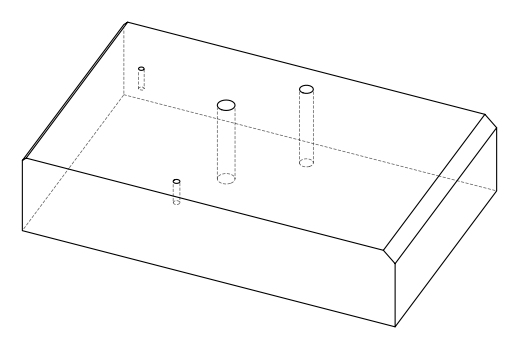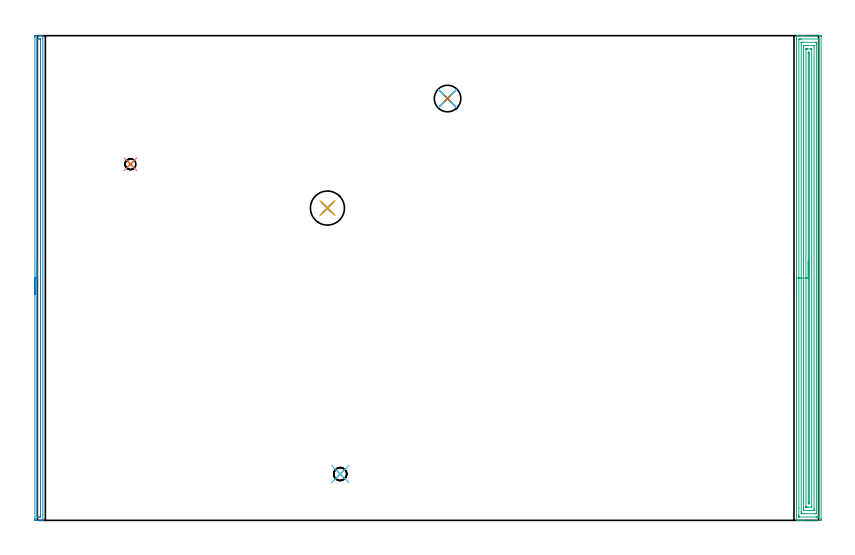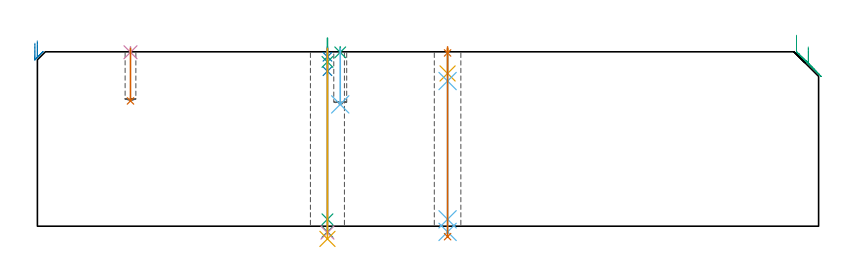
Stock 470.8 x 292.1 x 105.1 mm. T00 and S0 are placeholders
(PLAN: 15 operations, 10 tool changes, 22 min)
(1 SPOT_DRILL | STEP1HOLE | NXT0321_9005460120000 | 0.03 min | 4 mm3)
(2 SPOT_DRILL_1 | STEP1HOLE_1 | NXT0321_9005460120000 | 0.05 min | 182 mm3)
(3 SPOT_DRILL_2 | STEP1POCKET | NXT0321_9005460120000 | 0.03 min | 0 mm3)
(4 SPOT_DRILL_3 | STEP1POCKET_1 | NXT0321_9005460120000 | 0.03 min | 0 mm3)
(5 DRILL_BLIND_HOLE_INTO_CENTER | STEP1HOLE | NXT0301_058 | 0.06 min | 705 mm3)
(6 GUN_DRILL_THROUGH_HOLE | STEP1HOLE | UGT0307_005 | 0.53 min | 4989 mm3)
(7 DRILL_TO_ENLARGE_THROUGH_HOLE | STEP1HOLE | UGT0301_006 | 0.46 min | 15377 mm3)
(8 DRILL_BLIND_HOLE_INTO_CENTER_1 | STEP1HOLE_1 | NXT0301_049 | 0.06 min | 409 mm3)
(9 GUN_DRILL_THROUGH_HOLE_1 | STEP1HOLE_1 | UGT0307_005 | 0.56 min | 5119 mm3)
(10 DRILL_TO_ENLARGE_THROUGH_HOLE_1 | STEP1HOLE_1 | NXT0301_101 | 0.45 min | 8187 mm3)
(11 DRILL_TO_ENLARGE_THROUGH_HOLE_2 | STEP1HOLE_1 | UGT0301_050 | 0.46 min | 20735 mm3)
(12 DRILL_BLIND_HOLE_INTO_CENTER_2 | STEP1POCKET | NXT0301_049 | 0.14 min | 1455 mm3)
(13 DRILL_BLIND_HOLE_INTO_CENTER_3 | STEP1POCKET_1 | NXT0301_036 | 0.13 min | 942 mm3)
(14 AREA_MILL | FG_CHAMFER_SURFACE | UGT0205_001 | 4.85 min | 3364 mm3)
(15 AREA_MILL_1 | FG_CHAMFER_SURFACE_1 | UGT0205_001 | 14.23 min | 31985 mm3)
(TOOL NXT0321_9005460120000 | NC Spot Drill, 142deg, 12mm, Carbide, Uncoated | D12 PA142 FL30 Z2)
(TOOL NXT0301_058 | Carbide Drill 8.7mm [860.1-0870-026A1-MM 2214] | D8.7 PA140 FL47 Z2)
(TOOL UGT0307_005 | Gun Drill 8.3 mm | D8.3 PA130 FL24 Z1)
(TOOL UGT0301_006 | Twist Drill 16 mm | D16 PA118 FL120 Z2)
(TOOL NXT0301_049 | Carbide Drill 7.8mm [860.1-0780-039A1-MM 2214] | D7.8 PA140 FL53 Z2)
(TOOL NXT0301_101 | Carbide Drill 13mm [860.1-1300-104A1-MM 2214] | D13 PA140 FL123 Z2)
(TOOL UGT0301_050 | Twist Drill 20.5 mm | D20.5 PA118 FL145 Z2)
(TOOL NXT0301_036 | Carbide Drill 6.5mm [860.1-0650-033A1-MM 2214] | D6.5 PA140 FL53 Z2)
(TOOL UGT0205_001 | Chamfer Mill 20 x 3 x 45 deg. | D20 FL50 Z2)
(OP 1 SPOT_DRILL)
G17 G21 G94 G90
T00 M6
G54
G17 G0 G90 X247.2 Y254.2 S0 M3
G43 Z115.1 H0
G94 G81 G98 Z104.411 F250. R108.1
G80
M5
M2
(OP 2 SPOT_DRILL_1)
G17 G21 G94 G90
T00 M6
G54
G17 G0 G90 X174.8 Y188.2 S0 M3
G43 Z115.1 H0
G94 G81 G98 Z102.1 F250. R108.1
G80
M5
M2
(OP 3 SPOT_DRILL_2)
G17 G21 G94 G90
T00 M6
G54
G17 G0 G90 X182.5 Y27.9 S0 M3
G43 Z115.1 H0
G94 G81 G98 Z104.764 F250. R108.1
G80
M5
M2
(OP 4 SPOT_DRILL_3)
G17 G21 G94 G90
T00 M6
G54
G17 G0 G90 X56.1 Y214.6 S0 M3
G43 Z115.1 H0
G94 G81 G98 Z104.82 F250. R108.1
G80
M5
M2
(OP 5 DRILL_BLIND_HOLE_INTO_CENTER)
G17 G21 G94 G90
T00 M6
G54
G17 G0 G90 X247.2 Y254.2 S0 M3
G43 Z115.1 H1
G94 G81 G98 Z92.05 F250. R107.1
G80
M5
M2
(OP 6 GUN_DRILL_THROUGH_HOLE)
G17 G21 G94 G90
T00 M6
G54
G17 G0 G90 X247.2 Y254.2 M8
G43 Z115.1 H0
Z103.76
S716 M3
G94 G1 Z87.475 F125. M26
G4 X.084
Z4.15 F250.
G4 X.084
Z-3.435 F125.
G4 X.084
M5
M9
G0 Z103.76
Z115.1
M2
(OP 7 DRILL_TO_ENLARGE_THROUGH_HOLE)
G17 G21 G94 G90
T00 M6
G54
G17 G0 G90 X247.2 Y254.2 S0 M3
G43 Z115.1 H0
G94 G73 G98 Z-6.307 F250. Q15.915 R107.1
G80
M5
M2
(OP 8 DRILL_BLIND_HOLE_INTO_CENTER_1)
G17 G21 G94 G90
T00 M6
G54
G17 G0 G90 X174.8 Y188.2 S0 M3
G43 Z115.1 H1
G94 G81 G98 Z93.4 F250. R107.1
G80
M5
M2
(OP 9 GUN_DRILL_THROUGH_HOLE_1)
G17 G21 G94 G90
T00 M6
G54
G17 G0 G90 X174.8 Y188.2 M8
G43 Z115.1 H0
Z113.396
S716 M3
G94 G1 Z99.015 F125. M26
G4 X.084
Z4.15 F250.
G4 X.084
Z-3.435 F125.
G4 X.084
M5
M9
G0 Z113.396
Z115.1
M2
(OP 10 DRILL_TO_ENLARGE_THROUGH_HOLE_1)
G17 G21 G94 G90
T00 M6
G54
G17 G0 G90 X174.8 Y188.2 S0 M3
G43 Z115.1 H1
G94 G73 G98 Z-3.866 F250. Q12.107 R107.1
G80
M5
M2
(OP 11 DRILL_TO_ENLARGE_THROUGH_HOLE_2)
G17 G21 G94 G90
T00 M6
G54
G17 G0 G90 X174.8 Y188.2 S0 M3
G43 Z115.1 H0
G94 G73 G98 Z-7.659 F250. Q18.793 R107.1
G80
M5
M2
(OP 12 DRILL_BLIND_HOLE_INTO_CENTER_2)
G17 G21 G94 G90
T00 M6
G54
G17 G0 G90 X182.5 Y27.9 S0 M3
G43 Z115.1 H1
G94 G81 G98 Z73.4 F250. R107.1
G80
M5
M2
(OP 13 DRILL_BLIND_HOLE_INTO_CENTER_3)
G17 G21 G94 G90
T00 M6
G54
G17 G0 G90 X56.1 Y214.6 S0 M3
G43 Z115.1 H1
G94 G81 G98 Z75.5 F250. R107.1
G80
M5
M2
(OP 14 AREA_MILL)
G17 G21 G94 G90
T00 M6
G54
G17 G0 G90 X-1.5 Y136.05 S1061 M3
G43 Z115.1 H0
Z110.3
G94 G1 Y136.088 Z109.428 F250.
Y136.202 Z108.564
Y136.391 Z107.712
Y136.653 Z106.88
Y136.987 Z106.074
Y137.39 Z105.3
Y137.858 Z104.564
Y138.39 Z103.872
Y138.979 Z103.229
Y139.622 Z102.64
Y140.314 Z102.109
Y141.05 Z101.64
Y141.824 Z101.237
Y142.63 Z100.903
Y143.462 Z100.641
Y144.314 Z100.452
Y145.178 Z100.338
Y146.05 Z100.3
Y291.218
X-1.498 Y291.497 Z100.302
X-1.491 Y292.093 Z100.305
X-1.486 Y292.096 Z100.31
X-0.886 Y292.1 Z100.909
X-0.597 Z101.198
X0.007 Z101.801
X0.585 Z102.382
X0.9 Z102.696
X1.478 Z103.274
X1.793 Z103.588
X2.423 Z104.222
X2.867 Z104.667
X3.244 Y292.093 Z105.035
X3.298 Y292.09 Z105.088
X3.3 Y291.942 Z105.1
Y0.157
X3.297 Y0.008 Z105.088
X3.292 Y0.007 Z105.083
X3.242 Y0.004 Z105.034
X2.867 Y0. Z104.667
X2.423 Z104.222
X1.793 Z103.588
X0.585 Z102.382
X0.007 Z101.801
X-1.145 Y0.001 Z100.651
X-1.486 Y0.004 Z100.31
X-1.491 Y0.007 Z100.305
X-1.497 Y0.603 Z100.303
X-1.5 Y1.217 Z100.3
Y146.05
X-0.086 Z101.714
X-0.085 Y289.804 Z101.715
X-0.084 Y289.897 Z101.716
X-0.079 Y290.073 Z101.721
X0.007 Y290.09 Z101.807
X0.513 Y290.099 Z102.313
X0.9 Y290.1 Z102.7
X1.405 Z103.205
X1.793 Y290.098 Z103.593
X1.848 Y290.095 Z103.648
X1.876 Y290.091 Z103.676
X1.88 Y289.989 Z103.68
X1.885 Y289.804 Z103.685
Y2.296
X1.884 Y2.203 Z103.684
X1.879 Y2.027 Z103.679
X1.793 Y2.01 Z103.593
X1.287 Y2.001 Z103.087
X0.9 Y2. Z102.7
X0.395 Z102.195
X0.007 Y2.002 Z101.807
X-0.048 Y2.005 Z101.752
X-0.076 Y2.009 Z101.724
X-0.081 Y2.111 Z101.719
X-0.085 Y2.295 Z101.715
X-0.086 Y146.05 Z101.714
Y146.922 Z101.752
Y147.786 Z101.866
Y148.638 Z102.055
Y149.47 Z102.317
Y150.276 Z102.651
Y151.05 Z103.054
Y151.786 Z103.523
Y152.478 Z104.054
Y153.121 Z104.643
Y153.71 Z105.286
Y154.242 Z105.979
Y154.71 Z106.714
Y155.113 Z107.488
Y155.447 Z108.294
Y155.709 Z109.126
Y155.898 Z109.978
Y156.012 Z110.843
Y156.05 Z111.714
G0 Z115.1
M5
M2
(OP 15 AREA_MILL_1)
G17 G21 G94 G90
T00 M6
G54
G17 G0 G90 X457.5 Y136.05 S1061 M3
G43 Z115.1 H0
G94 G1 Y136.088 Z114.228 F250.
Y136.202 Z113.363
Y136.391 Z112.512
Y136.653 Z111.68
Y136.987 Z110.874
Y137.39 Z110.1
Y137.858 Z109.364
Y138.39 Z108.672
Y138.979 Z108.029
Y139.622 Z107.44
Y140.314 Z106.908
Y141.05 Z106.44
Y141.824 Z106.037
Y142.63 Z105.703
Y143.462 Z105.441
Y144.314 Z105.252
Y145.178 Z105.138
Y146.05 Z105.1
Y291.943
X457.502 Y292.09 Z105.088
X457.634 Y292.097 Z104.959
X457.772 Y292.1 Z104.827
X458.144 Z104.455
X458.763 Z103.832
X460.825 Z101.772
X461.393 Z101.202
X461.986 Z100.61
X471.914 Z90.683
X472.201 Y292.097 Z90.396
X472.292 Y292.09 Z90.305
X472.299 Y291.997 Z90.299
X472.3 Y291.497 Z90.3
Y1.103
X472.299 Y0.603 Z90.301
X472.296 Y0.215 Z90.302
X472.292 Y0.01 Z90.305
X471.914 Y0. Z90.683
X461.393 Z101.202
X459.948 Z102.648
X458.763 Z103.832
X457.772 Z104.827
X457.635 Y0.001 Z104.957
X457.593 Y0.002 Z104.998
X457.503 Y0.01 Z105.088
X457.5 Y0.157 Z105.1
Y146.05
X458.914 Z103.686
X458.915 Y289.557 Z103.685
X458.916 Y289.712 Z103.684
X458.921 Y290.071 Z103.679
X459.267 Y290.091 Z103.333
X459.639 Y290.097 Z102.961
X460.135 Y290.1 Z102.465
X460.516 Z102.084
X470.656 Z91.944
X470.821 Y290.097 Z91.779
X470.849 Y290.095 Z91.751
X470.874 Y290.091 Z91.726
X470.879 Y290.057 Z91.721
X470.884 Y289.868 Z91.716
X470.885 Y289.712 Z91.715
X470.886 Y288.974 Z91.714
Y283.671
X470.885 Y2.543 Z91.715
X470.884 Y2.388 Z91.716
X470.879 Y2.029 Z91.721
X470.533 Y2.009 Z92.067
X470.161 Y2.003 Z92.439
X469.665 Y2. Z92.935
X469.284 Z93.316
X459.143 Z103.457
X458.979 Y2.003 Z103.621
X458.951 Y2.005 Z103.649
X458.926 Y2.009 Z103.674
X458.921 Y2.043 Z103.679
X458.917 Y2.231 Z103.683
X458.915 Y2.388 Z103.685
X458.914 Y3.126 Z103.686
Y7.592
Y146.05
X460.328 Z102.272
X460.329 Y287.927 Z102.271
X460.33 Y288.023 Z102.27
X460.333 Y288.069 Z102.267
X460.335 Y288.086 Z102.265
X460.354 Y288.092 Z102.246
X460.516 Y288.096 Z102.084
X461.223 Y288.1 Z101.377
X461.393 Z101.207
X469.115 Y288.099 Z93.485
X469.284 Y288.095 Z93.316
X469.447 Y288.09 Z93.153
X469.465 Y287.927 Z93.135
X469.467 Y287.74 Z93.133
X469.471 Y287.035 Z93.129
Y286.844
Y4.173
X469.47 Y4.077 Z93.13
X469.467 Y4.031 Z93.133
X469.465 Y4.014 Z93.135
X469.446 Y4.008 Z93.154
X469.284 Y4.004 Z93.316
X468.577 Y4. Z94.023
X468.407 Z94.193
X460.685 Y4.001 Z101.915
X460.516 Y4.005 Z102.084
X460.353 Y4.01 Z102.247
X460.335 Y4.173 Z102.265
X460.333 Y4.36 Z102.267
X460.329 Y5.065 Z102.271
Y5.256
X460.328 Y146.05 Z102.272
X461.743 Z100.857
Y285.25
X461.746 Y285.784 Z100.854
X461.75 Y285.965 Z100.85
X461.755 Y286.09 Z100.845
X462.312 Y286.1 Z100.288
X464.023 Z98.577
X467.572 Z95.028
X467.946 Y286.094 Z94.654
X468.038 Y286.09 Z94.562
X468.051 Y286.086 Z94.549
X468.053 Y286.073 Z94.547
X468.056 Y286.041 Z94.544
X468.057 Y285.972 Z94.543
Y6.85
X468.054 Y6.316 Z94.546
X468.05 Y6.135 Z94.55
X468.045 Y6.01 Z94.555
X467.488 Y6. Z95.112
X465.777 Z96.823
X462.228 Z100.372
X461.854 Y6.006 Z100.746
X461.762 Y6.01 Z100.838
X461.749 Y6.014 Z100.851
X461.747 Y6.027 Z100.853
X461.744 Y6.059 Z100.856
X461.743 Y6.128 Z100.857
Y146.05
X463.157 Z99.443
X463.158 Y283.907 Z99.442
X463.159 Y284.017 Z99.441
X463.161 Y284.071 Z99.439
X463.163 Y284.09 Z99.437
X463.193 Y284.092 Z99.407
X463.402 Y284.098 Z99.198
X464.023 Y284.1 Z98.577
X464.277 Z98.323
X465.777 Z96.823
X466.031 Z96.569
X466.51 Y284.094 Z96.09
X466.621 Y284.09 Z95.979
X466.637 Y284.088 Z95.963
X466.639 Y284.069 Z95.961
X466.641 Y284.016 Z95.959
X466.643 Y283.908 Z95.957
X466.642 Y8.193 Z95.958
X466.641 Y8.083 Z95.959
X466.639 Y8.029 Z95.961
X466.637 Y8.01 Z95.963
X466.607 Y8.008 Z95.993
X466.398 Y8.002 Z96.202
X464.646 Y8. Z97.954
X464.023 Z98.577
X463.769 Z98.831
X463.29 Y8.006 Z99.31
X463.179 Y8.01 Z99.421
X463.163 Y8.012 Z99.437
X463.161 Y8.031 Z99.439
X463.159 Y8.084 Z99.441
X463.158 Y8.192 Z99.442
X463.157 Y146.05 Z99.443
X464.571 Z98.029
Y281.681
X464.572 Y282.015 Z98.028
X464.575 Y282.063 Z98.025
X464.577 Y282.085 Z98.023
X464.593 Y282.09 Z98.007
X464.694 Y282.095 Z97.906
X464.9 Y282.099 Z97.7
X465.037 Y282.098 Z97.563
X465.147 Y282.095 Z97.453
X465.214 Y282.09 Z97.386
X465.222 Y282.015 Z97.378
X465.226 Y281.681 Z97.374
X465.228 Y281.347 Z97.372
X465.229 Y10.419 Z97.371
X465.228 Y10.085 Z97.372
X465.225 Y10.037 Z97.375
X465.223 Y10.015 Z97.377
X465.207 Y10.01 Z97.393
X465.106 Y10.005 Z97.494
X464.9 Y10.001 Z97.7
X464.763 Y10.002 Z97.837
X464.653 Y10.006 Z97.947
X464.586 Y10.01 Z98.014
X464.578 Y10.085 Z98.022
X464.574 Y10.419 Z98.026
X464.572 Y10.753 Z98.028
X464.571 Y146.05 Z98.029
Y146.922 Z98.067
Y147.786 Z98.181
Y148.638 Z98.37
Y149.47 Z98.632
Y150.276 Z98.966
Y151.05 Z99.369
Y151.786 Z99.837
Y152.478 Z100.368
Y153.121 Z100.958
Y153.71 Z101.601
Y154.242 Z102.293
Y154.71 Z103.029
Y155.113 Z103.803
Y155.447 Z104.609
Y155.709 Z105.441
Y155.898 Z106.292
Y156.012 Z107.157
Y156.05 Z108.029
G0 Z115.1
M5
M2
